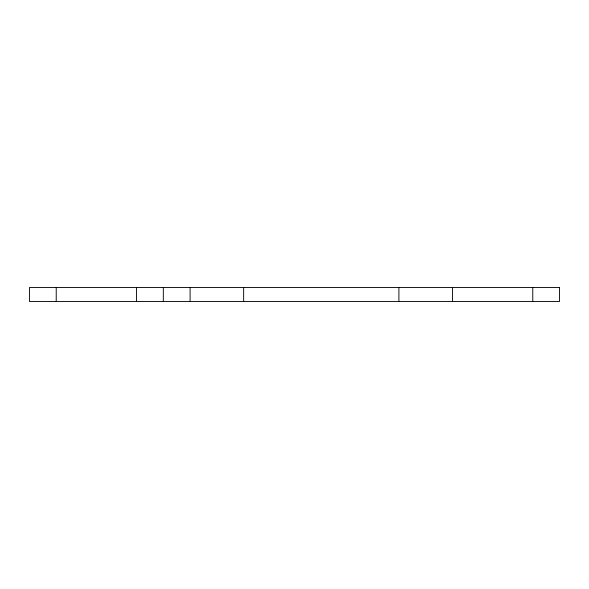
<?xml version="1.0" encoding="UTF-8"?>
<svg xmlns="http://www.w3.org/2000/svg" width="589" height="589" viewBox="0 0 589 589"><rect width="100%" height="100%" fill="white"/><g stroke="black" fill="none" stroke-linecap="round" stroke-linejoin="round"><path stroke-width="0.88" d="M532.773 287.535L532.773 301.465M452.448 287.535L452.448 301.465M398.9 287.535L398.9 301.465M243.647 287.535L243.647 301.465M190.1 287.535L190.1 301.465M163.322 287.535L163.322 301.465M136.552 287.535L136.552 301.465M56.227 287.535L56.227 301.465M559.55 287.535L29.45 287.535L29.45 301.465L559.55 301.465L559.55 287.535"/></g></svg>
